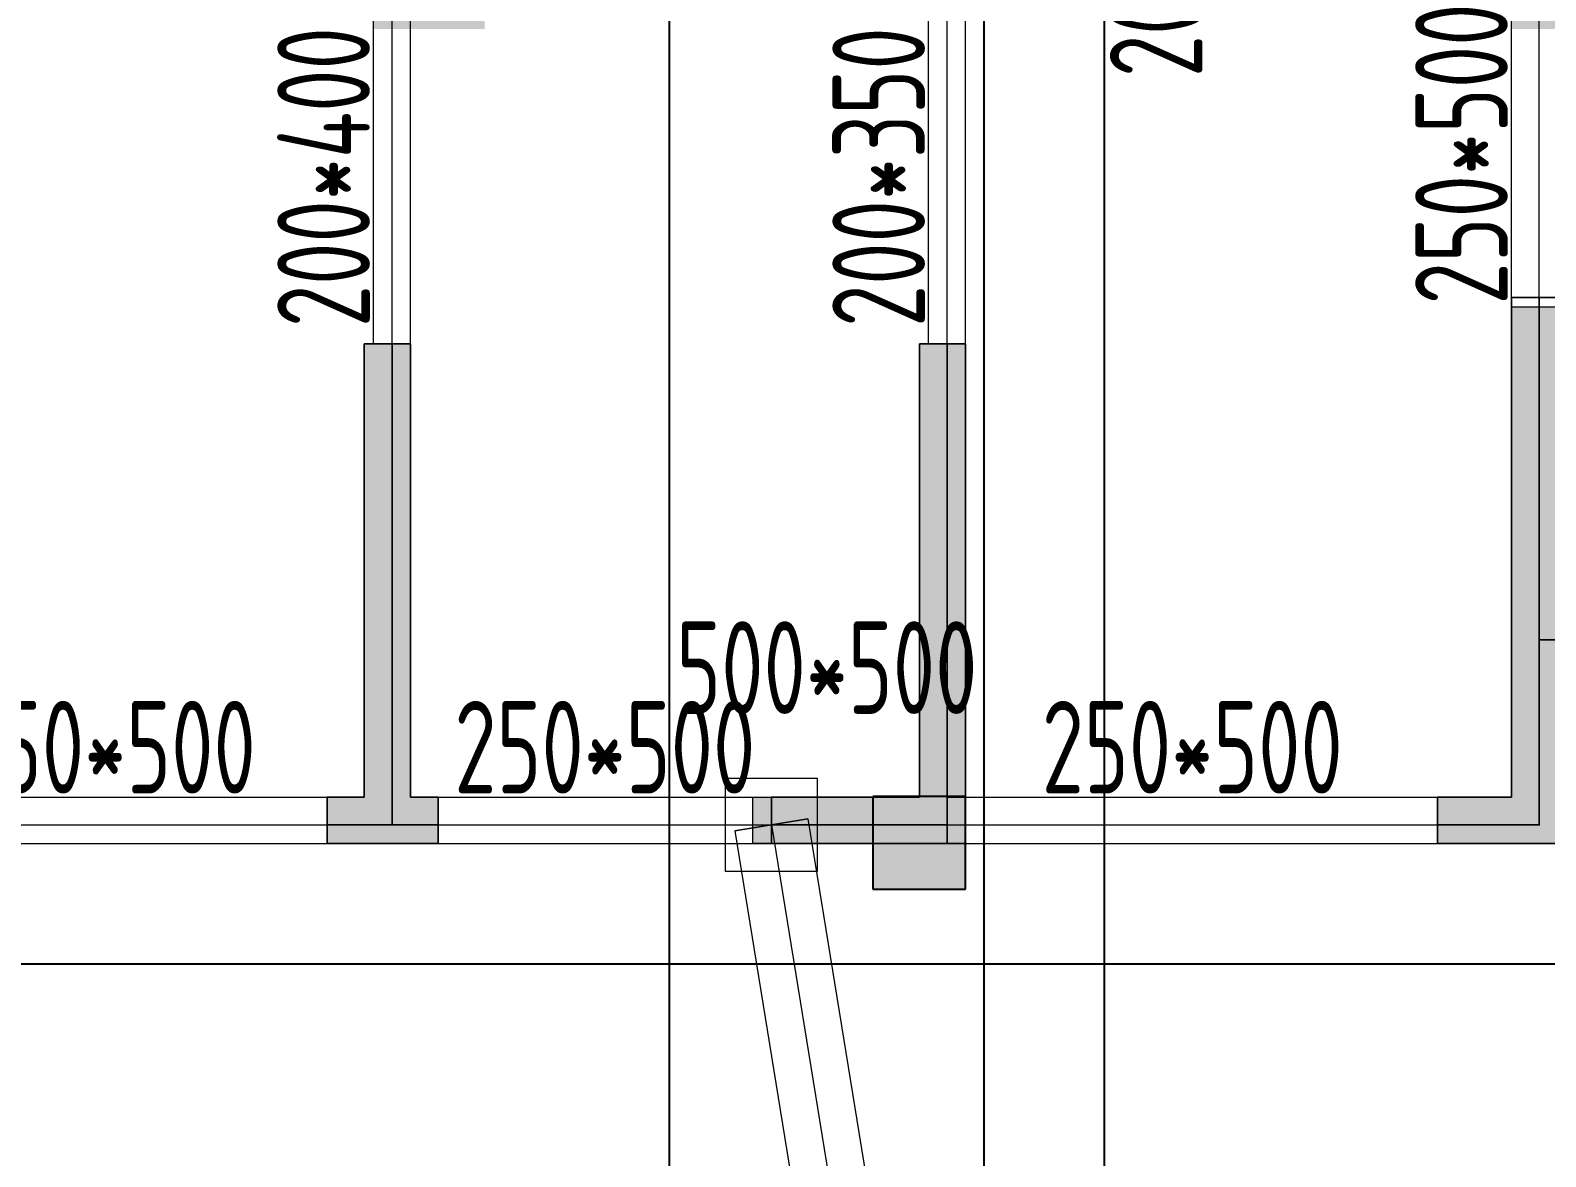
# Model space of a CAD drawing. Extents: x 369444 to 684549, y -549309 to 575337.
# Drawn here: x 431119 to 439310, y 449164 to 455250 of the extents above; entities that cross this region are included whole.
import ezdxf

# ---------------------------------------------------------------- set-up
doc = ezdxf.new("R2010")
doc.units = 0
doc.header["$LTSCALE"] = 1000
doc.header["$MEASUREMENT"] = 0
for name, color, linetype, lineweight, true_color in [('-1-0-1', 7, 'Continuous', 0, 0xc0c0c0), ('-1-1-2', 7, 'Continuous', 0, 0xc0c0c0), ('-2-0-1', 1, 'Continuous', 0, 0xff0000), ('-2-1-2', 9, 'Continuous', 0, 0x808080), ('1-6-1', 7, 'Continuous', 0, 0x55ff55), ('1-6-2', 7, 'Continuous', 0, 0x55ff55), ('11-6-1', 2, 'Continuous', 0, 0xffff00), ('11-6-2', 2, 'Continuous', 0, 0xffff00), ('11-6-5', 2, 'Continuous', 0, 0xffff00), ('12-6-1', 4, 'Continuous', 0, 0x00ffff), ('12-6-2', 4, 'Continuous', 0, 0x00ffff), ('12-6-5', 4, 'Continuous', 0, 0x00ffff)]:
    doc.layers.add(name, color=color, linetype=linetype, lineweight=lineweight, true_color=true_color)
for name, color, linetype in [('A-WALL-HATCH', 8, 'Continuous'), ('COLUMN', 9, 'Continuous'), ('DOTE', 1, 'Continuous'), ('PUB_HATCH', 8, 'Continuous')]:
    doc.layers.add(name, color=color, linetype=linetype)
doc.styles.add('yjkcad', font='yjkeng.shx', dxfattribs={"width": 0.7, "height": 250, "bigfont": 'yjkchn.shx'})

msp = doc.modelspace()

# ---------------------------------------------------------------- hatches: boundary and pattern name
at = {"layer": 'A-WALL-HATCH'}
msp.add_hatch(color=256, dxfattribs=at).paths.add_polyline_path([(436173.3, 450610.7), (436173.3, 451110.7), (435673.3, 451110.7), (435673.3, 450610.7)])
at = {"layer": 'PUB_HATCH'}
h = msp.add_hatch(color=256, dxfattribs=at)
h.dxf.hatch_style = 1
h.paths.add_polyline_path([(433674.5, 461707), (433674.5, 462107), (434074.5, 462107), (434074.5, 461707)], flags=17)
h.paths.add_polyline_path([(405174.5, 461707), (405174.5, 462107), (404774.5, 462107), (404774.5, 461707)], flags=17)
h.paths.add_polyline_path([(419974.5, 457857), (420074.5, 457857), (420074.5, 458357), (419574.5, 458357), (419574.5, 457857), (419724.5, 457857)], flags=17)
h.paths.add_polyline_path([(420174.5, 458357), (419574.5, 458357), (419574.5, 455257), (419974.5, 455257), (419974.5, 455457), (419824.5, 455457), (419824.5, 458107), (420174.5, 458107)])
h.paths.add_polyline_path([(399474.5, 455257), (399474.5, 460257), (400224.5, 460257), (400224.5, 460007), (399724.5, 460007), (399724.5, 455257)])
h.paths.add_polyline_path([(409249.5, 456957), (409249.5, 460257), (409499.5, 460257), (409499.5, 456957)])
h.paths.add_polyline_path([(393024.5, 457657), (393024.5, 452107), (393524.5, 452107), (393524.5, 451857), (392774.5, 451857), (392774.5, 457657)])
h.paths.add_polyline_path([(396324.5, 451857), (395424.5, 451857), (395424.5, 452107), (396324.5, 452107), (396324.5, 454357), (396574.5, 454357), (396574.5, 452107), (397124.5, 452107), (397124.5, 451857)])
h.paths.add_polyline_path([(402924.5, 453557), (402924.5, 451107), (403824.5, 451107), (403824.5, 450857), (402674.5, 450857), (402674.5, 453557)])
h.paths.add_polyline_path([(405624.5, 459557), (405624.5, 460257), (407674.5, 460257), (407674.5, 460007), (405874.5, 460007), (405874.5, 459557)])
h.paths.add_polyline_path([(416074.5, 453557), (416074.5, 450857), (414924.5, 450857), (414924.5, 451107), (415824.5, 451107), (415824.5, 453557)])
h.paths.add_polyline_path([(413574.5, 458107), (413074.5, 458107), (413074.5, 455457), (413274.5, 455457), (413274.5, 455257), (412824.5, 455257), (412824.5, 458357), (413574.5, 458357)])
h.paths.add_polyline_path([(419274.5, 453557), (419274.5, 450857), (418624.5, 450857), (418624.5, 451107), (419024.5, 451107), (419024.5, 453557)])
h.paths.add_polyline_path([(406974.5, 461656.8), (406974.5, 462557), (410374.5, 462557), (410374.5, 461656.8), (410174.5, 461656.8), (410174.5, 462357), (407174.5, 462357), (407174.5, 461656.7)], flags=17)
h.paths.add_polyline_path([(405274.5, 455457), (405674.5, 455457), (405674.5, 458107), (405174.5, 458107), (405174.5, 458357), (405874.5, 458357), (405874.5, 455257), (405274.5, 455257)])
h.paths.add_polyline_path([(399724.5, 451107), (400124.5, 451107), (400124.5, 450857), (399474.5, 450857), (399474.5, 451857), (398924.5, 451857), (398924.5, 452107), (399474.5, 452107), (399474.5, 453757), (399724.5, 453757), (399724.5, 452107)])
h.paths.add_polyline_path([(405924.5, 451107), (406124.5, 451107), (406124.5, 450857), (405924.5, 450857), (405524.5, 450857), (405524.5, 451107), (405674.5, 451107), (405674.5, 453557), (405924.5, 453557)])
h.paths.add_polyline_path([(418674.5, 458357), (419274.5, 458357), (419274.5, 455257), (418874.5, 455257), (418874.5, 455457), (419024.5, 455457), (419024.5, 458107), (418674.5, 458107)])
h.paths.add_polyline_path([(396324.5, 456907), (396324.5, 457407), (394524.5, 457407), (394524.5, 457657), (396574.5, 457657), (396574.5, 456907)])
h.paths.add_polyline_path([(401924.5, 458107), (401374.5, 458107), (401374.5, 456307), (401124.5, 456307), (401124.5, 458357), (401924.5, 458357)])
h.paths.add_polyline_path([(410174.5, 464207), (410174.5, 464757), (407974.5, 464757), (407974.5, 464207), (407774.5, 464207), (407774.5, 464957), (410374.5, 464957), (410374.5, 464207)], flags=17)
h.paths.add_polyline_path([(413074.5, 451107), (413224.5, 451107), (413224.5, 450857), (412824.5, 450857), (412624.5, 450857), (412624.5, 451107), (412824.5, 451107), (412824.5, 453557), (413074.5, 453557)])
h.paths.add_polyline_path([(439124.5, 455257), (439124.5, 460007), (438624.5, 460007), (438624.5, 460257), (439374.5, 460257), (439374.5, 455257)])
h.paths.add_polyline_path([(429349.5, 456957), (429349.5, 460257), (429599.5, 460257), (429599.5, 456957)])
h.paths.add_polyline_path([(446074.5, 457657), (446074.5, 451857), (445324.5, 451857), (445324.5, 452107), (445824.5, 452107), (445824.5, 457657)])
h.paths.add_polyline_path([(441724.5, 451857), (441724.5, 452107), (442274.5, 452107), (442274.5, 454357), (442524.5, 454357), (442524.5, 452107), (443424.5, 452107), (443424.5, 451857), (442524.5, 451857)])
h.paths.add_polyline_path([(432974.5, 459557), (432974.5, 460007), (431174.5, 460007), (431174.5, 460257), (433224.5, 460257), (433224.5, 459557)])
h.paths.add_polyline_path([(423024.5, 453557), (423024.5, 451107), (423924.5, 451107), (423924.5, 450857), (422774.5, 450857), (422774.5, 453557)])
h.paths.add_polyline_path([(425274.5, 458357), (426024.5, 458357), (426024.5, 455257), (425574.5, 455257), (425574.5, 455457), (425774.5, 455457), (425774.5, 458107), (425274.5, 458107)])
h.paths.add_polyline_path([(419824.5, 453557), (419824.5, 451107), (420224.5, 451107), (420224.5, 450857), (419574.5, 450857), (419574.5, 453557)])
h.paths.add_polyline_path([(431674.5, 461656.8), (431674.5, 462357), (428674.5, 462357), (428674.5, 461656.8), (428474.5, 461656.8), (428474.5, 462557), (431874.5, 462557), (431874.5, 461656.8)], flags=17)
h.paths.add_polyline_path([(433574.5, 455257), (432974.5, 455257), (432974.5, 458357), (433674.5, 458357), (433674.5, 458107), (433174.5, 458107), (433174.5, 455457), (433574.5, 455457)])
h.paths.add_polyline_path([(439124.5, 452107), (439124.5, 453757), (439374.5, 453757), (439374.5, 452107), (439924.5, 452107), (439924.5, 451857), (439374.5, 451857), (439374.5, 450857), (438724.5, 450857), (438724.5, 451107), (439124.5, 451107)])
h.paths.add_polyline_path([(444324.5, 457407), (442524.5, 457407), (442524.5, 456907), (442274.5, 456907), (442274.5, 457657), (444324.5, 457657)])
h.paths.add_polyline_path([(432924.5, 453557), (433174.5, 453557), (433174.5, 451107), (433324.5, 451107), (433324.5, 450857), (432924.5, 450857), (432724.5, 450857), (432724.5, 451107), (432924.5, 451107)])
h.paths.add_polyline_path([(436924.5, 458357), (437724.5, 458357), (437724.5, 456307), (437474.5, 456307), (437474.5, 458107), (436924.5, 458107)])
h.paths.add_polyline_path([(436174.5, 453557), (436174.5, 450857), (435024.5, 450857), (435024.5, 451107), (435924.5, 451107), (435924.5, 453557)])
h.paths.add_polyline_path([(428474.5, 464207), (428474.5, 464957), (431074.5, 464957), (431074.5, 464207), (430874.5, 464207), (430874.5, 464757), (428674.5, 464757), (428674.5, 464207)], flags=17)
h.paths.add_polyline_path([(429349.5, 451107), (429349.5, 454357), (429599.5, 454357), (429599.5, 451107), (430324.5, 451107), (430324.5, 450857), (429349.5, 450857), (428624.5, 450857), (428624.5, 451107)])
h.paths.add_polyline_path([(425774.5, 453557), (426024.5, 453557), (426024.5, 451107), (426224.5, 451107), (426224.5, 450857), (426024.5, 450857), (425624.5, 450857), (425624.5, 451107), (425774.5, 451107)])
h.paths.add_polyline_path([(413074.5, 461657.3), (413324.5, 461657.3), (413324.5, 462157.3), (412824.5, 462157.3), (412824.5, 461657.3)], flags=17)
h.paths.add_polyline_path([(425774.5, 461657), (426024.5, 461657), (426024.5, 462157), (425524.5, 462157), (425524.5, 461657)], flags=17)
edge = h.paths.add_edge_path()
edge.add_line((413074.5, 461657), (413074.5, 460057))
edge.add_line((413074.5, 460057), (411074.5, 460057))
edge.add_line((411074.5, 460057), (411074.5, 460257))
edge.add_line((411074.5, 460257), (412824.5, 460257))
edge.add_line((412824.5, 460257), (412824.5, 461657.3))
edge.add_line((404774.5, 461707), (401874.5, 461707))
edge.add_line((401874.5, 461707), (401874.5, 464457))
edge.add_line((401874.5, 464457), (399674.5, 464457))
edge.add_line((399674.5, 464457), (399674.5, 461657))
edge.add_line((399674.5, 461657), (399174.5, 461657))
edge.add_line((399174.5, 461657), (399174.5, 461857))
edge.add_line((399174.5, 461857), (399474.5, 461857))
edge.add_line((399474.5, 461857), (399474.5, 464457))
edge.add_line((399474.5, 464457), (397174.5, 464457))
edge.add_line((397174.5, 464457), (397174.5, 463507))
edge.add_line((397174.5, 463507), (396924.5, 463507))
edge.add_line((396924.5, 463507), (396924.5, 464457))
edge.add_line((396924.5, 464457), (396924.5, 464907))
edge.add_line((396924.5, 464907), (392224.5, 464907))
edge.add_line((392224.5, 464907), (392224.5, 461907))
edge.add_line((392224.5, 461907), (393024.5, 461907))
edge.add_line((393024.5, 461907), (393024.5, 461157))
edge.add_line((393024.5, 461157), (392774.5, 461157))
edge.add_line((392774.5, 461157), (392774.5, 461657))
edge.add_line((392774.5, 461657), (391974.5, 461657))
edge.add_line((391974.5, 461657), (391974.5, 465157))
edge.add_line((391974.5, 465157), (397174.5, 465157))
edge.add_line((397174.5, 465157), (397174.5, 464707))
edge.add_line((397174.5, 464707), (399674.5, 464707))
edge.add_line((399674.5, 464707), (402124.5, 464707))
edge.add_line((402124.5, 464707), (402124.5, 461957))
edge.add_line((402124.5, 461957), (404774.5, 461957))
edge.add_line((426024.5, 461657), (426024.5, 460257))
edge.add_line((426024.5, 460257), (427774.5, 460257))
edge.add_line((427774.5, 460257), (427774.5, 460057))
edge.add_line((427774.5, 460057), (425774.5, 460057))
edge.add_line((425774.5, 460057), (425774.5, 461657))
edge.add_line((434074.5, 461957), (436724.5, 461957))
edge.add_line((436724.5, 461957), (436724.5, 464707))
edge.add_line((436724.5, 464707), (439174.5, 464707))
edge.add_line((439174.5, 464707), (441674.5, 464707))
edge.add_line((441674.5, 464707), (441674.5, 465157))
edge.add_line((441674.5, 465157), (446874.5, 465157))
edge.add_line((446874.5, 465157), (446874.5, 461657))
edge.add_line((446874.5, 461657), (446074.5, 461657))
edge.add_line((446074.5, 461657), (446074.5, 461157))
edge.add_line((446074.5, 461157), (445824.5, 461157))
edge.add_line((445824.5, 461157), (445824.5, 461907))
edge.add_line((445824.5, 461907), (446624.5, 461907))
edge.add_line((446624.5, 461907), (446624.5, 464907))
edge.add_line((446624.5, 464907), (441924.5, 464907))
edge.add_line((441924.5, 464907), (441924.5, 464457))
edge.add_line((441924.5, 464457), (441924.5, 463507))
edge.add_line((441924.5, 463507), (441674.5, 463507))
edge.add_line((441674.5, 463507), (441674.5, 464457))
edge.add_line((441674.5, 464457), (439374.5, 464457))
edge.add_line((439374.5, 464457), (439374.5, 461857))
edge.add_line((439374.5, 461857), (439674.5, 461857))
edge.add_line((439674.5, 461857), (439674.5, 461657))
edge.add_line((439674.5, 461657), (439174.5, 461657))
edge.add_line((439174.5, 461657), (439174.5, 464457))
edge.add_line((439174.5, 464457), (436974.5, 464457))
edge.add_line((436974.5, 464457), (436974.5, 461707))
edge.add_line((436974.5, 461707), (434074.5, 461707))
edge.add_line((405174.5, 462107), (405174.5, 467557))
edge.add_line((405174.5, 467557), (412274.5, 467557))
edge.add_line((412274.5, 467557), (412274.5, 464707))
edge.add_line((412274.5, 464707), (412824.5, 464707))
edge.add_line((412824.5, 464707), (412824.5, 464307))
edge.add_line((412824.5, 464307), (413074.5, 464307))
edge.add_line((413074.5, 464307), (413074.5, 464957))
edge.add_line((413074.5, 464957), (412524.5, 464957))
edge.add_line((412524.5, 464957), (412524.5, 467557))
edge.add_line((412524.5, 467557), (413374.5, 467557))
edge.add_line((413374.5, 467557), (413374.5, 465557))
edge.add_line((413374.5, 465557), (419424.5, 465557))
edge.add_line((404924.5, 462107), (404924.5, 467807))
edge.add_line((404924.5, 467807), (412274.5, 467807))
edge.add_line((412274.5, 467807), (413624.5, 467807))
edge.add_line((413624.5, 467807), (413624.5, 465807))
edge.add_line((413624.5, 465807), (419424.5, 465807))
edge.add_line((419924.5, 465557), (425474.5, 465557))
edge.add_line((425474.5, 465557), (425474.5, 467557))
edge.add_line((425474.5, 467557), (426324.5, 467557))
edge.add_line((426324.5, 467557), (426324.5, 464957))
edge.add_line((426324.5, 464957), (425774.5, 464957))
edge.add_line((425774.5, 464957), (425774.5, 464307))
edge.add_line((425774.5, 464307), (426024.5, 464307))
edge.add_line((426024.5, 464307), (426024.5, 464707))
edge.add_line((426024.5, 464707), (426574.5, 464707))
edge.add_line((426574.5, 464707), (426574.5, 467557))
edge.add_line((426574.5, 467557), (433674.5, 467557))
edge.add_line((433674.5, 467557), (433674.5, 462107))
edge.add_line((419924.5, 465807), (425224.5, 465807))
edge.add_line((425224.5, 465807), (425224.5, 467807))
edge.add_line((425224.5, 467807), (426574.5, 467807))
edge.add_line((426574.5, 467807), (433924.5, 467807))
edge.add_line((433924.5, 467807), (433924.5, 462107))
h.paths.add_polyline_path([(410224.5, 451107), (410224.5, 450857), (408524.5, 450857), (408524.5, 451107), (409249.5, 451107), (409249.5, 454357), (409499.5, 454357), (409499.5, 451107)])

# ---------------------------------------------------------------- linework, layer by layer
at = {"layer": '-1-0-1', "color": 0}
for p in [(439274.4, 453806.9, -3600), (433074.4, 453556.9, -3600), (436074.4, 453556.9, -3600), (439274.4, 451956.9, -3600), (432724.4, 450956.9, -3600), (433074.4, 450956.9, -3600), (433324.4, 450956.9, -3600), (435124.4, 450956.9, -3600), (436074.4, 450956.9, -3600), (438724.4, 450956.9, -3600), (439274.4, 450956.9, -3600)]:
    msp.add_point(p, dxfattribs=at)
at = {"layer": '-1-1-2', "color": 0}
for p, q in [((439274.4, 453806.9, -3600), (439274.4, 453806.9)), ((433074.4, 453556.9, -3600), (433074.4, 453556.9)), ((436074.4, 453556.9, -3600), (436074.4, 453556.9)), ((439274.4, 451956.9, -3600), (439274.4, 451956.9)), ((432724.4, 450956.9, -3600), (432724.4, 450956.9)), ((433074.4, 450956.9, -3600), (433074.4, 450956.9)), ((433324.4, 450956.9, -3600), (433324.4, 450956.9)), ((435124.4, 450956.9, -3600), (435124.4, 450956.9)), ((436074.4, 450956.9, -3600), (436074.4, 450956.9)), ((438724.4, 450956.9, -3600), (438724.4, 450956.9)), ((439274.4, 450956.9, -3600), (439274.4, 450956.9))]:
    msp.add_line(p, q, dxfattribs=at)
at = {"layer": '-2-0-1', "color": 0}
for p, q in [((433074.4, 453556.9, -3600), (433074.4, 455356.9, -3600)), ((436074.4, 453556.9, -3600), (436074.4, 455356.9, -3600)), ((439274.4, 453806.9, -3600), (439274.4, 455356.9, -3600)), ((439274.4, 451956.9, -3600), (439274.4, 453806.9, -3600)), ((433074.4, 450956.9, -3600), (433074.4, 453556.9, -3600)), ((436074.4, 450956.9, -3600), (436074.4, 453556.9, -3600)), ((439274.4, 451956.9, -3600), (439924.4, 451956.9, -3600)), ((439274.4, 450956.9, -3600), (439274.4, 451956.9, -3600)), ((430324.4, 450956.9, -3600), (432724.4, 450956.9, -3600)), ((432724.4, 450956.9, -3600), (433074.4, 450956.9, -3600)), ((433074.4, 450956.9, -3600), (433324.4, 450956.9, -3600)), ((433324.4, 450956.9, -3600), (435124.4, 450956.9, -3600)), ((435124.4, 450956.9, -3600), (436074.4, 450956.9, -3600)), ((435124.4, 450956.9, -3600), (436274.3, 443907.1, -3600)), ((436074.4, 450956.9, -3600), (438724.4, 450956.9, -3600)), ((438724.4, 450956.9, -3600), (439274.4, 450956.9, -3600))]:
    msp.add_line(p, q, dxfattribs=at)
at = {"layer": '-2-1-2', "color": 0}
for p, q in [((433074.4, 453556.9), (433074.4, 455356.9)), ((436074.4, 453556.9), (436074.4, 455356.9)), ((439274.4, 453806.9), (439274.4, 455356.9)), ((439274.4, 451956.9), (439274.4, 453806.9)), ((433074.4, 450956.9), (433074.4, 453556.9)), ((436074.4, 450956.9), (436074.4, 453556.9)), ((439274.4, 451956.9), (439924.4, 451956.9)), ((439274.4, 450956.9), (439274.4, 451956.9)), ((430324.4, 450956.9), (432724.4, 450956.9)), ((432724.4, 450956.9), (433074.4, 450956.9)), ((433074.4, 450956.9), (433324.4, 450956.9)), ((433324.4, 450956.9), (435124.4, 450956.9)), ((435124.4, 450956.9), (436074.4, 450956.9)), ((435124.4, 450956.9), (436274.3, 443907.1)), ((436074.4, 450956.9), (438724.4, 450956.9)), ((438724.4, 450956.9), (439274.4, 450956.9))]:
    msp.add_line(p, q, dxfattribs=at)
at = {"layer": '1-6-1', "color": 0}
for p, q in [((439124.4, 453806.9, -3600), (439124.4, 451956.9, -3600)), ((439124.4, 453806.9), (439124.4, 453806.9, -3600)), ((439124.4, 451956.9), (439124.4, 453806.9)), ((439124.4, 453806.9, -3600), (439124.4, 453806.9)), ((439374.4, 453806.9, -3600), (439124.4, 453806.9, -3600)), ((439124.4, 453806.9), (439374.4, 453806.9)), ((432924.4, 453556.9, -3600), (432924.4, 451106.9, -3600)), ((432924.4, 453556.9), (432924.4, 453556.9, -3600)), ((432924.4, 451106.9), (432924.4, 453556.9)), ((432924.4, 453556.9, -3600), (432924.4, 453556.9)), ((433174.4, 453556.9, -3600), (432924.4, 453556.9, -3600)), ((432924.4, 453556.9), (433174.4, 453556.9)), ((433174.4, 453556.9), (433174.4, 451106.9)), ((433174.4, 453556.9, -3600), (433174.4, 453556.9)), ((433174.4, 451106.9, -3600), (433174.4, 453556.9, -3600)), ((433174.4, 453556.9), (433174.4, 453556.9, -3600)), ((435924.4, 453556.9, -3600), (435924.4, 451106.9, -3600)), ((435924.4, 453556.9), (435924.4, 453556.9, -3600)), ((435924.4, 451106.9), (435924.4, 453556.9)), ((435924.4, 453556.9, -3600), (435924.4, 453556.9)), ((436174.4, 453556.9, -3600), (435924.4, 453556.9, -3600)), ((435924.4, 453556.9), (436174.4, 453556.9)), ((436174.4, 453556.9), (436174.4, 450856.9)), ((436174.4, 453556.9, -3600), (436174.4, 453556.9)), ((436174.4, 450856.9, -3600), (436174.4, 453556.9, -3600)), ((436174.4, 453556.9), (436174.4, 453556.9, -3600)), ((439124.4, 451956.9, -3600), (439124.4, 451106.9, -3600)), ((439124.4, 451956.9), (439124.4, 451956.9, -3600)), ((439124.4, 451106.9), (439124.4, 451956.9)), ((439124.4, 451956.9, -3600), (439124.4, 451956.9)), ((432724.4, 451106.9, -3600), (432724.4, 451106.9)), ((432924.4, 451106.9, -3600), (432724.4, 451106.9, -3600)), ((432724.4, 451106.9), (432924.4, 451106.9)), ((432724.4, 451106.9, -3600), (432724.4, 450856.9, -3600)), ((432724.4, 451106.9), (432724.4, 451106.9, -3600)), ((432724.4, 450856.9), (432724.4, 451106.9)), ((432924.4, 451106.9), (432924.4, 451106.9, -3600)), ((432924.4, 451106.9, -3600), (432924.4, 451106.9)), ((433174.4, 451106.9, -3600), (433174.4, 451106.9)), ((433324.4, 451106.9, -3600), (433174.4, 451106.9, -3600)), ((433174.4, 451106.9), (433324.4, 451106.9)), ((433174.4, 451106.9), (433174.4, 451106.9, -3600)), ((433324.4, 451106.9), (433324.4, 451106.9, -3600)), ((433324.4, 451106.9, -3600), (433324.4, 451106.9)), ((433324.4, 450856.9, -3600), (433324.4, 451106.9, -3600)), ((433324.4, 451106.9), (433324.4, 450856.9)), ((435124.4, 451106.9, -3600), (435124.4, 451106.9)), ((435924.4, 451106.9, -3600), (435124.4, 451106.9, -3600)), ((435124.4, 451106.9), (435924.4, 451106.9)), ((435124.4, 451106.9, -3600), (435124.4, 450856.9, -3600)), ((435124.4, 451106.9), (435124.4, 451106.9, -3600)), ((435124.4, 450856.9), (435124.4, 451106.9)), ((435924.4, 451106.9), (435924.4, 451106.9, -3600)), ((435924.4, 451106.9, -3600), (435924.4, 451106.9)), ((438724.4, 451106.9, -3600), (438724.4, 451106.9)), ((439124.4, 451106.9, -3600), (438724.4, 451106.9, -3600)), ((438724.4, 451106.9), (439124.4, 451106.9)), ((438724.4, 451106.9, -3600), (438724.4, 450856.9, -3600)), ((438724.4, 451106.9), (438724.4, 451106.9, -3600)), ((438724.4, 450856.9), (438724.4, 451106.9)), ((439124.4, 451106.9, -3600), (439124.4, 451106.9)), ((439124.4, 451106.9), (439124.4, 451106.9, -3600)), ((432724.4, 450856.9), (432724.4, 450856.9, -3600)), ((433074.4, 450856.9), (432724.4, 450856.9)), ((432724.4, 450856.9, -3600), (433074.4, 450856.9, -3600)), ((432724.4, 450856.9, -3600), (432724.4, 450856.9)), ((433074.4, 450856.9), (433074.4, 450856.9, -3600)), ((433324.4, 450856.9), (433074.4, 450856.9)), ((433074.4, 450856.9, -3600), (433324.4, 450856.9, -3600)), ((433074.4, 450856.9, -3600), (433074.4, 450856.9)), ((433324.4, 450856.9, -3600), (433324.4, 450856.9)), ((433324.4, 450856.9), (433324.4, 450856.9, -3600)), ((435124.4, 450856.9), (435124.4, 450856.9, -3600)), ((436174.4, 450856.9), (435124.4, 450856.9)), ((435124.4, 450856.9, -3600), (436174.4, 450856.9, -3600)), ((435124.4, 450856.9, -3600), (435124.4, 450856.9)), ((436174.4, 450856.9, -3600), (436174.4, 450856.9)), ((436174.4, 450856.9), (436174.4, 450856.9, -3600)), ((438724.4, 450856.9), (438724.4, 450856.9, -3600)), ((439374.4, 450856.9), (438724.4, 450856.9)), ((438724.4, 450856.9, -3600), (439374.4, 450856.9, -3600)), ((438724.4, 450856.9, -3600), (438724.4, 450856.9))]:
    msp.add_line(p, q, dxfattribs=at)
at = {"layer": '1-6-2', "color": 0}
for p, q in [((439274.4, 453806.9), (439274.4, 451956.9)), ((439274.4, 453806.9, -3600), (439274.4, 453806.9)), ((439274.4, 451956.9, -3600), (439274.4, 453806.9, -3600)), ((433074.4, 453556.9), (433074.4, 450956.9)), ((433074.4, 453556.9, -3600), (433074.4, 453556.9)), ((433074.4, 450956.9, -3600), (433074.4, 453556.9, -3600)), ((436074.4, 453556.9), (436074.4, 450956.9)), ((436074.4, 453556.9, -3600), (436074.4, 453556.9)), ((436074.4, 450956.9, -3600), (436074.4, 453556.9, -3600)), ((439274.4, 451956.9), (439274.4, 451956.9, -3600)), ((439924.4, 451956.9), (439274.4, 451956.9)), ((439274.4, 451956.9, -3600), (439924.4, 451956.9, -3600)), ((439274.4, 451956.9), (439274.4, 450956.9)), ((439274.4, 451956.9, -3600), (439274.4, 451956.9)), ((439274.4, 450956.9, -3600), (439274.4, 451956.9, -3600)), ((439274.4, 451956.9), (439274.4, 451956.9, -3600)), ((432724.4, 450956.9), (432724.4, 450956.9, -3600)), ((433074.4, 450956.9), (432724.4, 450956.9)), ((432724.4, 450956.9, -3600), (433074.4, 450956.9, -3600)), ((433074.4, 450956.9), (433074.4, 450956.9, -3600)), ((433324.4, 450956.9), (433074.4, 450956.9)), ((433074.4, 450956.9, -3600), (433324.4, 450956.9, -3600)), ((433074.4, 450956.9, -3600), (433074.4, 450956.9)), ((433074.4, 450956.9), (433074.4, 450956.9, -3600)), ((433324.4, 450956.9, -3600), (433324.4, 450956.9)), ((435124.4, 450956.9), (435124.4, 450956.9, -3600)), ((436074.4, 450956.9), (435124.4, 450956.9)), ((435124.4, 450956.9, -3600), (436074.4, 450956.9, -3600)), ((436074.4, 450956.9, -3600), (436074.4, 450956.9)), ((436074.4, 450956.9), (436074.4, 450956.9, -3600)), ((438724.4, 450956.9), (438724.4, 450956.9, -3600)), ((439274.4, 450956.9), (438724.4, 450956.9)), ((438724.4, 450956.9, -3600), (439274.4, 450956.9, -3600)), ((439274.4, 450956.9), (439274.4, 450956.9, -3600)), ((439274.4, 450956.9, -3600), (439274.4, 450956.9))]:
    msp.add_line(p, q, dxfattribs=at)
at = {"layer": '11-6-1', "color": 0}
for p, q in [((434874.4, 451206.9, -5100), (434874.4, 450706.9, -5100)), ((435374.4, 451206.9, -5100), (434874.4, 451206.9, -5100)), ((434874.4, 451206.9, -8700), (434874.4, 450706.9, -8700)), ((435374.4, 451206.9, -8700), (434874.4, 451206.9, -8700)), ((434874.4, 451206.9, -8700), (434874.4, 451206.9, -5100)), ((435374.4, 450706.9, -5100), (435374.4, 451206.9, -5100)), ((435374.4, 450706.9, -8700), (435374.4, 451206.9, -8700)), ((435374.4, 451206.9, -8700), (435374.4, 451206.9, -5100)), ((434874.4, 450706.9, -5100), (435374.4, 450706.9, -5100)), ((434874.4, 450706.9, -8700), (435374.4, 450706.9, -8700)), ((434874.4, 450706.9, -8700), (434874.4, 450706.9, -5100)), ((435374.4, 450706.9, -8700), (435374.4, 450706.9, -5100))]:
    msp.add_line(p, q, dxfattribs=at)
at = {"layer": '11-6-2', "color": 0}
msp.add_line((435124.4, 450956.9, -8700), (435124.4, 450956.9, -5100), dxfattribs=at)
at = {"layer": '12-6-1', "color": 0}
for p, q in [((432974.4, 453556.9), (432974.4, 455356.9)), ((432974.4, 453556.9, -400), (432974.4, 455356.9, -400)), ((433174.4, 453556.9), (433174.4, 455356.9)), ((433174.4, 453556.9, -400), (433174.4, 455356.9, -400)), ((435974.4, 453556.9), (435974.4, 455356.9)), ((435974.4, 453556.9, -350), (435974.4, 455356.9, -350)), ((436174.4, 453556.9), (436174.4, 455356.9)), ((436174.4, 453556.9, -350), (436174.4, 455356.9, -350)), ((439124.4, 453806.9), (439124.4, 455356.9)), ((439124.4, 453806.9, -500), (439124.4, 455356.9, -500)), ((439124.4, 453806.9), (439374.4, 453806.9)), ((439124.4, 453806.9, -500), (439124.4, 453806.9)), ((439374.4, 453806.9, -500), (439124.4, 453806.9, -500)), ((432974.4, 453556.9), (433174.4, 453556.9)), ((432974.4, 453556.9, -400), (432974.4, 453556.9)), ((433174.4, 453556.9, -400), (432974.4, 453556.9, -400)), ((433174.4, 453556.9), (433174.4, 453556.9, -400)), ((435974.4, 453556.9), (436174.4, 453556.9)), ((435974.4, 453556.9, -350), (435974.4, 453556.9)), ((436174.4, 453556.9, -350), (435974.4, 453556.9, -350)), ((436174.4, 453556.9), (436174.4, 453556.9, -350)), ((430324.4, 451106.9), (432724.4, 451106.9)), ((430324.4, 451106.9, -500), (432724.4, 451106.9, -500)), ((432724.4, 451106.9), (432724.4, 450856.9)), ((432724.4, 451106.9, -500), (432724.4, 451106.9)), ((432724.4, 450856.9, -500), (432724.4, 451106.9, -500)), ((433324.4, 451106.9), (433324.4, 450856.9)), ((433324.4, 451106.9, -500), (433324.4, 451106.9)), ((433324.4, 450856.9, -500), (433324.4, 451106.9, -500)), ((433324.4, 451106.9), (435124.4, 451106.9)), ((433324.4, 451106.9, -500), (435124.4, 451106.9, -500)), ((435124.4, 451106.9), (435124.4, 450856.9)), ((435124.4, 451106.9, -500), (435124.4, 451106.9)), ((435124.4, 450856.9, -500), (435124.4, 451106.9, -500)), ((436074.4, 451106.9), (436074.4, 450856.9)), ((436074.4, 451106.9, -500), (436074.4, 451106.9)), ((436074.4, 450856.9, -500), (436074.4, 451106.9, -500)), ((436074.4, 451106.9), (438724.4, 451106.9)), ((436074.4, 451106.9, -500), (438724.4, 451106.9, -500)), ((438724.4, 451106.9), (438724.4, 450856.9)), ((438724.4, 451106.9, -500), (438724.4, 451106.9)), ((438724.4, 450856.9, -500), (438724.4, 451106.9, -500)), ((435321.8, 450989.1), (434927, 450924.7)), ((434927, 450924.7, -800), (435321.8, 450989.1, -800)), ((435321.8, 450989.1, -800), (435321.8, 450989.1)), ((435321.8, 450989.1), (436471.7, 443939.3)), ((435321.8, 450989.1, -800), (436471.7, 443939.3, -800)), ((434927, 450924.7), (434927, 450924.7, -800)), ((434927, 450924.7), (436076.9, 443874.9)), ((434927, 450924.7, -800), (436076.9, 443874.9, -800)), ((430324.4, 450856.9), (432724.4, 450856.9)), ((430324.4, 450856.9, -500), (432724.4, 450856.9, -500)), ((432724.4, 450856.9), (432724.4, 450856.9, -500)), ((433324.4, 450856.9), (433324.4, 450856.9, -500)), ((433324.4, 450856.9), (435124.4, 450856.9)), ((433324.4, 450856.9, -500), (435124.4, 450856.9, -500)), ((435124.4, 450856.9), (435124.4, 450856.9, -500)), ((436074.4, 450856.9), (436074.4, 450856.9, -500)), ((436074.4, 450856.9), (438724.4, 450856.9)), ((436074.4, 450856.9, -500), (438724.4, 450856.9, -500)), ((438724.4, 450856.9), (438724.4, 450856.9, -500))]:
    msp.add_line(p, q, dxfattribs=at)
at = {"layer": '12-6-2', "color": 0}
for p, q in [((433074.4, 453556.9), (433074.4, 455356.9)), ((436074.4, 453556.9), (436074.4, 455356.9)), ((439274.4, 453806.9), (439274.4, 455356.9)), ((430324.4, 450956.9), (432724.4, 450956.9)), ((433324.4, 450956.9), (435124.4, 450956.9)), ((435124.4, 450956.9), (436274.3, 443907.1)), ((436074.4, 450956.9), (438724.4, 450956.9))]:
    msp.add_line(p, q, dxfattribs=at)
at = {"layer": 'COLUMN', "color": 8}
for p, q in [((436173.3, 451110.7), (435673.3, 451110.7)), ((435673.3, 451110.7), (435673.3, 450610.7)), ((436173.3, 450610.7), (436173.3, 451110.7)), ((435673.3, 450610.7), (436173.3, 450610.7))]:
    msp.add_line(p, q, dxfattribs=at)
at = {"layer": 'DOTE', "color": 8}
for p, q in [((434574.5, 261807), (434574.5, 476704.8)), ((436274.5, 59364.2), (436274.5, 476704.8)), ((436924.5, 59364.2), (436924.5, 476704.8))]:
    msp.add_line(p, q, dxfattribs=at)
at = {"layer": 'DOTE', "color": 8, "lineweight": -2}
msp.add_line((377844.4, 450207), (624570.9, 450207), dxfattribs=at)
at = {"layer": 'PUB_HATCH', "lineweight": 0, "ltscale": 1}
for points in [[(439124.5, 452107), (439124.5, 453757), (439374.5, 453757), (439374.5, 452107), (439924.5, 452107), (439924.5, 451857), (439374.5, 451857), (439374.5, 450857), (438724.5, 450857), (438724.5, 451107), (439124.5, 451107)], [(432924.5, 453557), (433174.5, 453557), (433174.5, 451107), (433324.5, 451107), (433324.5, 450857), (432924.5, 450857), (432724.5, 450857), (432724.5, 451107), (432924.5, 451107)], [(436174.5, 453557), (436174.5, 450857), (435024.5, 450857), (435024.5, 451107), (435924.5, 451107), (435924.5, 453557)]]:
    msp.add_lwpolyline(points, close=True, dxfattribs=at)

# ---------------------------------------------------------------- texts
at = {"layer": '11-6-5', "color": 0, "insert": (435424.4, 451556.9, -3600), "char_height": 500, "attachment_point": 8, "style": 'yjkcad'}
msp.add_mtext('500*500', dxfattribs=at)
at = {"layer": '12-6-5', "color": 0, "char_height": 500, "attachment_point": 8, "rotation": 90, "style": 'yjkcad'}
for s, insert in [('200*350', (437454.4, 455806.9)), ('250*500', (439104.4, 454581.9)), ('200*400', (432954.4, 454456.9)), ('200*350', (435954.4, 454456.9))]:
    msp.add_mtext(s, dxfattribs=dict(at, insert=insert))
at = {"layer": '12-6-5', "color": 0, "char_height": 500, "attachment_point": 8, "style": 'yjkcad'}
for insert in [(431524.4, 451126.9), (434224.4, 451126.9), (437399.4, 451126.9)]:
    msp.add_mtext('250*500', dxfattribs=dict(at, insert=insert))

doc.saveas('drawing.dxf')
